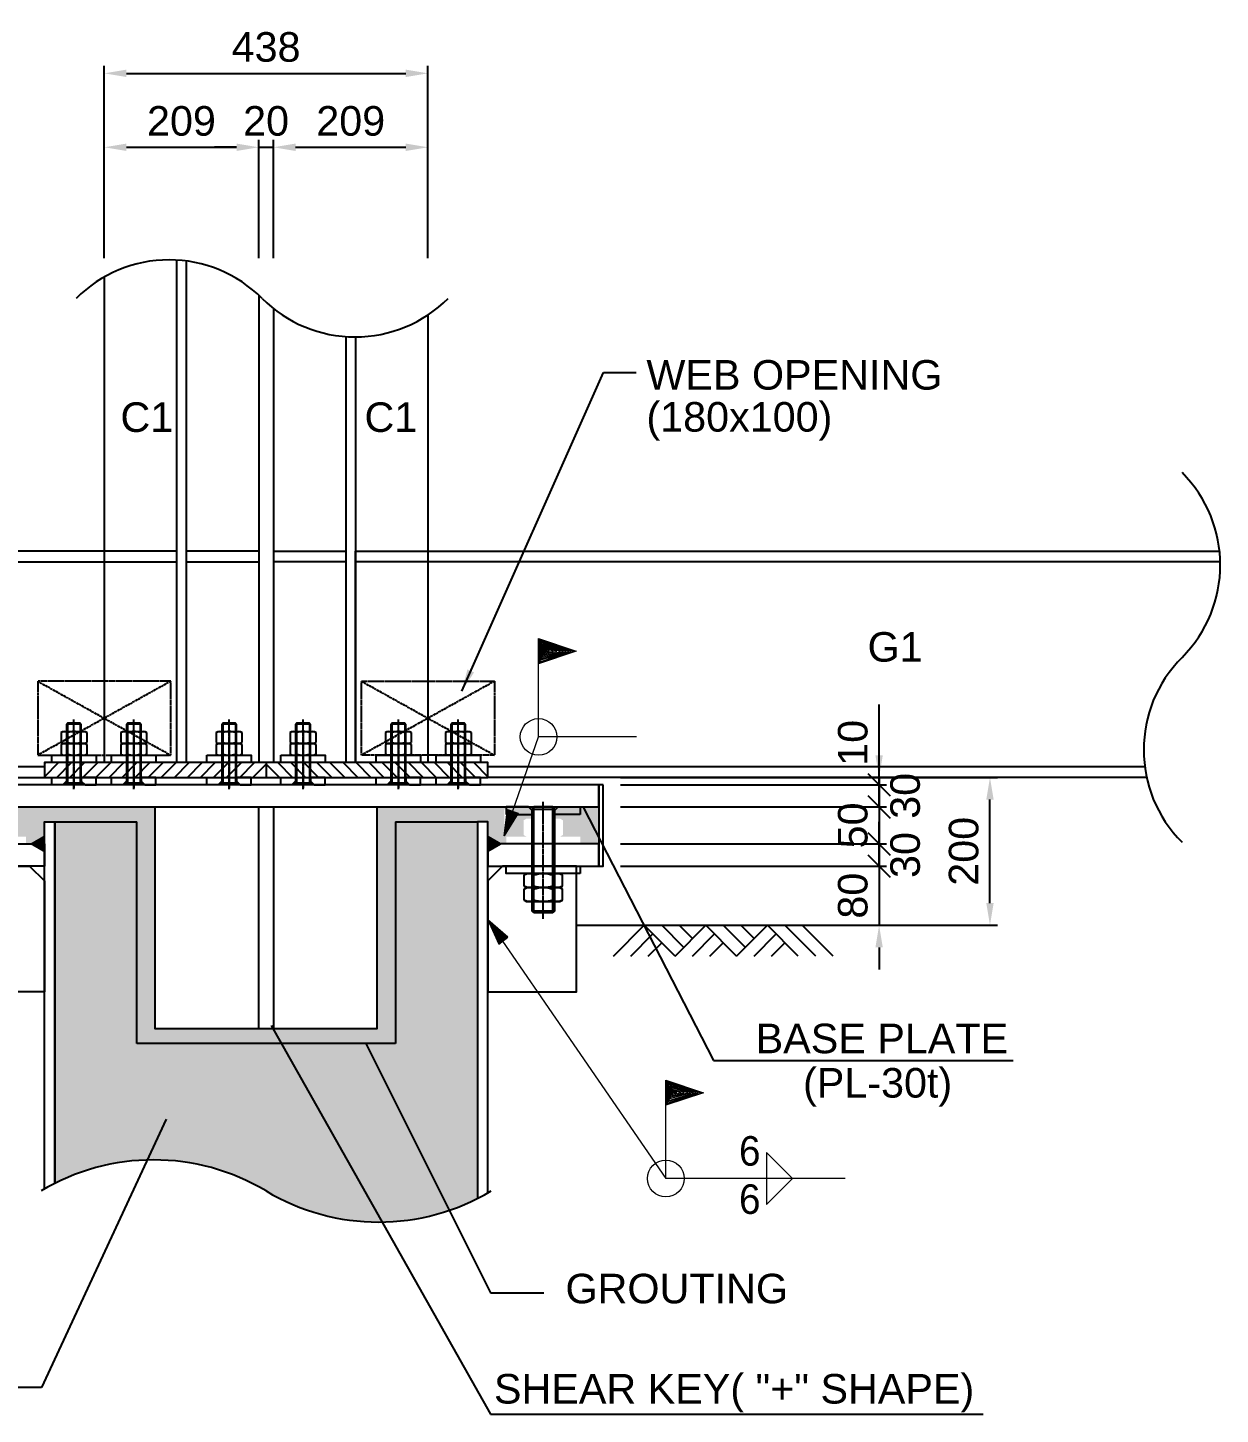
# Model space of a CAD drawing. Header units: millimetres. Extents: x 415966 to 487306, y -108951 to -17325.
# Drawn here: x 442004 to 443618, y -105105 to -103230 of the extents above; entities that cross this region are included whole.
import ezdxf
from ezdxf.enums import TextEntityAlignment as Align

# ---------------------------------------------------------------- set-up
doc = ezdxf.new("R2010")
doc.units = ezdxf.units.MM
doc.header["$LTSCALE"] = 2
doc.linetypes.add('CENTER', pattern=[2, 1.25, -0.25, 0.25, -0.25])
doc.linetypes.add('HIDDEN', pattern=[0.375, 0.25, -0.125])
doc.layers.get('Defpoints').update_dxf_attribs({"color": 250})
for name, color, linetype in [('C_CEN', 1, 'CENTER'), ('C_COLUMN-01', 2, 'Continuous'), ('C_GIRDER', 2, 'Continuous'), ('C_HAT', 253, 'Continuous'), ('C_TEXT_01', 2, 'Continuous'), ('CONC', 3, 'Continuous'), ('DIM', 1, 'Continuous'), ('DIM-SCALE', 7, 'Continuous'), ('PLATE', 2, 'Continuous'), ('나사산', 1, 'Continuous'), ('중심선', 1, 'CENTER')]:
    doc.layers.add(name, color=color, linetype=linetype)
for name, color, linetype, lineweight in [('Level 1', 7, 'Continuous', 0), ('Level 3', 7, 'Continuous', 0), ('Level 6', 7, 'Continuous', 0), ('Level 7', 7, 'Continuous', 0)]:
    doc.layers.add(name, color=color, linetype=linetype, lineweight=lineweight)
doc.styles.add('Arial', font='arial.ttf')
doc.styles.add('돋움', font='')
doc.styles.get('돋움').set_extended_font_data('Dotum')
doc.dimstyles.new('일반도면_0010', dxfattribs={"dimtxt": 40, "dimasz": 30, "dimexe": 10, "dimexo": 50, "dimgap": 15, "dimtad": 1, "dimdec": 0, "dimzin": 0, "dimdsep": 46, "dimtxsty": 'Arial', "dimcen": -50, "dimclrd": 7, "dimclre": 7, "dimclrt": 2, "dimadec": 8, "dimazin": 0, "dimtfac": 1, "dimtdec": 0, "dimtix": 1, "dimtmove": 2, "dimatfit": 3, "dimfxl": 1, "dimtolj": 1, "dimtzin": 0, "dimarcsym": 0})

# ---------------------------------------------------------------- blocks, each defined once
blk = doc.blocks.new('*D321')
at = {"layer": 'Defpoints', "color": 0}
for p in [(442316.7549759315, -103391.3499278859), (442107.7549759316, -103591.3499278868), (442316.7549759315, -103591.3499278868)]:
    blk.add_point(p, dxfattribs=at)
at = {"layer": 'DIM-SCALE', "color": 7, "lineweight": -2}
for p, q in [((442107.7549759316, -103541.3499278868), (442107.7549759316, -103381.3499278859)), ((442316.7549759315, -103541.3499278868), (442316.7549759315, -103381.3499278859)), ((442137.7549759316, -103391.3499278859), (442286.7549759315, -103391.3499278859))]:
    blk.add_line(p, q, dxfattribs=at)
at = {"layer": 'DIM-SCALE', "color": 7}
for points in [[(442137.7549759316, -103386.3499278859), (442137.7549759316, -103396.3499278859), (442107.7549759316, -103391.3499278859)], [(442286.7549759315, -103386.3499278859), (442286.7549759315, -103396.3499278859), (442316.7549759315, -103391.3499278859)]]:
    blk.add_solid(points, dxfattribs=at)
at = {"layer": 'DIM-SCALE', "color": 2, "insert": (442212.2549759315, -103355.927008377), "char_height": 40, "attachment_point": 5, "style": 'Arial'}
blk.add_mtext('\\A1;209', dxfattribs=at)
blk = doc.blocks.new('*D322')
at = {"layer": 'Defpoints', "color": 0}
for p in [(442336.7549759315, -103391.3499278859), (442316.7549759315, -103591.3499278868), (442336.7549759315, -103591.3499278868)]:
    blk.add_point(p, dxfattribs=at)
at = {"layer": 'DIM-SCALE', "color": 7, "lineweight": -2}
for p, q in [((442316.7549759315, -103541.3499278868), (442316.7549759315, -103381.3499278859)), ((442336.7549759315, -103541.3499278868), (442336.7549759315, -103381.3499278859)), ((442286.7549759315, -103391.3499278859), (442256.7549759315, -103391.3499278859)), ((442316.7549759315, -103391.3499278859), (442336.7549759315, -103391.3499278859)), ((442366.7549759315, -103391.3499278859), (442396.7549759315, -103391.3499278859))]:
    blk.add_line(p, q, dxfattribs=at)
at = {"layer": 'DIM-SCALE', "color": 7}
for points in [[(442286.7549759315, -103386.3499278859), (442286.7549759315, -103396.3499278859), (442316.7549759315, -103391.3499278859)], [(442366.7549759315, -103386.3499278859), (442366.7549759315, -103396.3499278859), (442336.7549759315, -103391.3499278859)]]:
    blk.add_solid(points, dxfattribs=at)
at = {"layer": 'DIM-SCALE', "color": 2, "insert": (442326.7549759315, -103355.927008377), "char_height": 40, "attachment_point": 5, "style": 'Arial'}
blk.add_mtext('\\A1;20', dxfattribs=at)
blk = doc.blocks.new('*D323')
at = {"layer": 'Defpoints', "color": 0}
for p in [(442545.7549759315, -103391.3499278859), (442336.7549759315, -103591.3499278868), (442545.7549759315, -103591.3499278868)]:
    blk.add_point(p, dxfattribs=at)
at = {"layer": 'DIM-SCALE', "color": 7, "lineweight": -2}
for p, q in [((442336.7549759315, -103541.3499278868), (442336.7549759315, -103381.3499278859)), ((442545.7549759315, -103541.3499278868), (442545.7549759315, -103381.3499278859)), ((442366.7549759315, -103391.3499278859), (442515.7549759315, -103391.3499278859))]:
    blk.add_line(p, q, dxfattribs=at)
at = {"layer": 'DIM-SCALE', "color": 7}
for points in [[(442366.7549759315, -103386.3499278859), (442366.7549759315, -103396.3499278859), (442336.7549759315, -103391.3499278859)], [(442515.7549759315, -103386.3499278859), (442515.7549759315, -103396.3499278859), (442545.7549759315, -103391.3499278859)]]:
    blk.add_solid(points, dxfattribs=at)
at = {"layer": 'DIM-SCALE', "color": 2, "insert": (442441.2549759315, -103355.927008377), "char_height": 40, "attachment_point": 5, "style": 'Arial'}
blk.add_mtext('\\A1;209', dxfattribs=at)
blk = doc.blocks.new('*D324')
at = {"layer": 'Defpoints', "color": 0}
for p in [(442545.7549759315, -103291.3499278859), (442107.7549759315, -103591.3499278868), (442545.7549759315, -103591.3499278868)]:
    blk.add_point(p, dxfattribs=at)
at = {"layer": 'DIM-SCALE', "color": 7, "lineweight": -2}
for p, q in [((442107.7549759315, -103541.3499278868), (442107.7549759315, -103281.3499278859)), ((442545.7549759315, -103541.3499278868), (442545.7549759315, -103281.3499278859)), ((442137.7549759315, -103291.3499278859), (442515.7549759315, -103291.3499278859))]:
    blk.add_line(p, q, dxfattribs=at)
at = {"layer": 'DIM-SCALE', "color": 7}
for points in [[(442137.7549759315, -103286.3499278859), (442137.7549759315, -103296.3499278859), (442107.7549759315, -103291.3499278859)], [(442515.7549759315, -103286.3499278859), (442515.7549759315, -103296.3499278859), (442545.7549759315, -103291.3499278859)]]:
    blk.add_solid(points, dxfattribs=at)
at = {"layer": 'DIM-SCALE', "color": 2, "insert": (442326.7549759315, -103255.9133658122), "char_height": 40, "attachment_point": 5, "style": 'Arial'}
blk.add_mtext('\\A1;438', dxfattribs=at)
blk = doc.blocks.new('A$C25214C55')
at = {"layer": 'DIM'}
for p, q in [((223.470387361871, -125.0000000000036), (348.470387361871, -3.637978807091713e-12)), ((294.1810654805304, -125.0000000000036), (419.1810654805304, -3.637978807091713e-12)), ((364.8917435991752, -125.0000000000036), (489.8917435991752, -3.637978807091713e-12)), ((544.1810654805304, -125.0000000000036), (454.5364045398455, -35.35533905932971)), ((614.8917435991752, -125.0000000000036), (489.8917435991752, -3.637978807091713e-12)), ((544.1810654805304, -54.28932188134786), (598.470387361871, -3.637978807091713e-12)), ((579.5364045398455, -89.64466094067757), (669.1810654805304, -3.637978807091713e-12)), ((614.8917435991752, -125.0000000000036), (739.8917435991752, -3.637978807091713e-12)), ((794.1810654805304, -125.0000000000036), (704.5364045398455, -35.35533905932971)), ((864.8917435991752, -125.0000000000036), (739.8917435991752, -3.637978807091713e-12)), ((794.1810654805304, -54.28932188134786), (848.470387361871, -3.637978807091713e-12)), ((829.5364045398455, -89.64466094067757), (919.1810654805304, -3.637978807091713e-12)), ((864.8917435991752, -125.0000000000036), (989.8917435991752, -3.637978807091713e-12)), ((1044.18106548053, -125.0000000000036), (954.5364045398455, -35.35533905932971)), ((1114.891743599175, -125.0000000000036), (989.8917435991752, -3.637978807091713e-12)), ((473.470387361871, -125.0000000000036), (419.1810654805304, -70.71067811865942)), ((723.470387361871, -125.0000000000036), (669.1810654805304, -70.71067811865942)), ((973.470387361871, -125.0000000000036), (919.1810654805304, -70.71067811865942))]:
    blk.add_line(p, q, dxfattribs=at)
blk = doc.blocks.new('_DatumFilled')
at = {"color": 0, "linetype": 'ByBlock'}
blk.add_solid([(0, 0.57735027), (-1, 0), (0, -0.57735027)], dxfattribs=at)
blk = doc.blocks.new('L6')
at = {"color": 2, "linetype": 'Continuous', "lineweight": 0, "flags": 128}
blk.add_lwpolyline([(0, 0), (-0.00516, 0.00113), (-0.00516, -0.00113), (0, 0), (-0.00502, 0.00092), (-0.00502, -0.00092), (-0.0005666666666666667, 0), (-0.004876666666666666, 0.0007066666666666666), (-0.00495, -0.0007066666666666666), (-0.00113, 0), (-0.004736666666666667, 0.0005666666666666667), (-0.004806666666666667, -0.0004933333333333334), (-0.00191, 0), (-0.004596666666666666, 0.0003533333333333333), (-0.004666666666666667, -0.0002833333333333334), (-0.002616666666666666, 7e-05), (-0.004453333333333333, 0.0002133333333333333), (-0.004596666666666666, -0.00014), (-0.003463333333333333, 0), (-0.004383333333333334, 7e-05)], dxfattribs=at)
blk = doc.blocks.new('_Oblique')
at = {"color": 0, "linetype": 'ByBlock', "lineweight": -2}
blk.add_line((-0.5, -0.5), (0.5, 0.5), dxfattribs=at)
blk = doc.blocks.new('*D314')
at = {"layer": 'Defpoints', "color": 0}
for p in [(442756.1435855032, -104253.5186991034), (443156.1419724618, -104253.5186991034), (442756.1435855032, -104283.5186991037)]:
    blk.add_point(p, dxfattribs=at)
at = {"layer": 'DIM-SCALE', "color": 7, "lineweight": -2}
for p, q in [((443156.1419724618, -104253.5186991034), (443156.1419724618, -104223.5186991034)), ((442806.1435855032, -104253.5186991034), (443166.1419724618, -104253.5186991034)), ((443156.1419724618, -104283.5186991037), (443156.1419724618, -104253.5186991034)), ((442806.1435855032, -104283.5186991037), (443166.1419724618, -104283.5186991037)), ((443156.1419724618, -104283.5186991037), (443156.1419724618, -104313.5186991037))]:
    blk.add_line(p, q, dxfattribs=at)
at = {"layer": 'DIM-SCALE', "color": 7, "lineweight": -2, "xscale": 30, "yscale": 30, "zscale": 30}
for p, rotation in [((443156.1419724618, -104253.5186991034), 270), ((443156.1419724618, -104283.5186991037), 90)]:
    blk.add_blockref('_Oblique', p, dxfattribs=dict(at, rotation=rotation))
at = {"layer": 'DIM-SCALE', "color": 2, "char_height": 40, "attachment_point": 5, "rotation": 90, "style": 'Arial'}
for s, insert in [('\\A1;30', (443191.5785345355, -104268.5186991035)), ('\\A1;', (443121.1419724618, -104268.5186991035))]:
    blk.add_mtext(s, dxfattribs=dict(at, insert=insert))
blk = doc.blocks.new('*D315')
at = {"layer": 'Defpoints', "color": 0}
for p in [(442756.1435855032, -104333.5186991037), (443156.1419724618, -104333.5186991037), (442756.1435855032, -104363.5186991039)]:
    blk.add_point(p, dxfattribs=at)
at = {"layer": 'DIM-SCALE', "color": 7, "lineweight": -2}
for p, q in [((443156.1419724618, -104333.5186991037), (443156.1419724618, -104303.5186991037)), ((442806.1435855032, -104333.5186991037), (443166.1419724618, -104333.5186991037)), ((443156.1419724618, -104363.5186991039), (443156.1419724618, -104333.5186991037)), ((442806.1435855032, -104363.5186991039), (443166.1419724618, -104363.5186991039)), ((443156.1419724618, -104363.5186991039), (443156.1419724618, -104393.5186991039))]:
    blk.add_line(p, q, dxfattribs=at)
at = {"layer": 'DIM-SCALE', "color": 7, "lineweight": -2, "xscale": 30, "yscale": 30, "zscale": 30}
for p, rotation in [((443156.1419724618, -104333.5186991037), 270), ((443156.1419724618, -104363.5186991039), 90)]:
    blk.add_blockref('_Oblique', p, dxfattribs=dict(at, rotation=rotation))
at = {"layer": 'DIM-SCALE', "color": 2, "char_height": 40, "attachment_point": 5, "rotation": 90, "style": 'Arial'}
for s, insert in [('\\A1;30', (443191.5785345355, -104348.5186991037)), ('\\A1;', (443121.1419724618, -104348.5186991037))]:
    blk.add_mtext(s, dxfattribs=dict(at, insert=insert))
blk = doc.blocks.new('*D316')
at = {"layer": 'Defpoints', "color": 0}
for p in [(442756.1435855032, -104363.5186991039), (442756.1435855032, -104443.5186991037), (443156.1419724618, -104443.5186991037)]:
    blk.add_point(p, dxfattribs=at)
at = {"layer": 'DIM-SCALE', "color": 7, "lineweight": -2}
for p, q in [((443156.1419724618, -104363.5186991039), (443156.1419724618, -104333.5186991039)), ((442806.1435855032, -104363.5186991039), (443166.1419724618, -104363.5186991039)), ((443156.1419724618, -104363.5186991039), (443156.1419724618, -104443.5186991037)), ((442806.1435855032, -104443.5186991037), (443166.1419724618, -104443.5186991037)), ((443156.1419724618, -104473.5186991037), (443156.1419724618, -104503.5186991037))]:
    blk.add_line(p, q, dxfattribs=at)
at = {"layer": 'DIM-SCALE', "color": 7}
blk.add_solid([(443151.1419724618, -104473.5186991037), (443161.1419724618, -104473.5186991037), (443156.1419724618, -104443.5186991037)], dxfattribs=at)
at = {"layer": 'DIM-SCALE', "color": 7, "lineweight": -2, "xscale": 30, "yscale": 30, "zscale": 30, "rotation": 270}
blk.add_blockref('_Oblique', (443156.1419724618, -104363.5186991039), dxfattribs=at)
at = {"layer": 'DIM-SCALE', "color": 2, "insert": (443120.7190529529, -104403.5186991037), "char_height": 40, "attachment_point": 5, "rotation": 90, "style": 'Arial'}
blk.add_mtext('\\A1;80', dxfattribs=at)
blk = doc.blocks.new('*D317')
at = {"layer": 'Defpoints', "color": 0}
for p in [(442756.1435855032, -104243.5186991034), (442756.1435855032, -104253.5186991034), (443156.1419724618, -104253.5186991034)]:
    blk.add_point(p, dxfattribs=at)
at = {"layer": 'DIM-SCALE', "color": 7, "lineweight": -2}
for p, q in [((443156.1419724618, -104213.5186991034), (443156.1419724618, -104183.5186991034)), ((442806.1435855032, -104243.5186991034), (443166.1419724618, -104243.5186991034)), ((443156.1419724618, -104243.5186991034), (443156.1419724618, -104253.5186991034)), ((442806.1435855032, -104253.5186991034), (443166.1419724618, -104253.5186991034)), ((443156.1419724618, -104253.5186991034), (443156.1419724618, -104283.5186991034))]:
    blk.add_line(p, q, dxfattribs=at)
at = {"layer": 'DIM-SCALE', "color": 7}
blk.add_solid([(443151.1419724618, -104213.5186991034), (443161.1419724618, -104213.5186991034), (443156.1419724618, -104243.5186991034)], dxfattribs=at)
at = {"layer": 'DIM-SCALE', "color": 7, "lineweight": -2, "xscale": 30, "yscale": 30, "zscale": 30, "rotation": 90}
blk.add_blockref('_Oblique', (443156.1419724618, -104253.5186991034), dxfattribs=at)
at = {"layer": 'DIM-SCALE', "color": 2, "insert": (443120.7190529518, -104196.8201997854), "char_height": 40, "attachment_point": 5, "rotation": 90, "style": 'Arial'}
blk.add_mtext('\\A1;10', dxfattribs=at)
blk = doc.blocks.new('*D318')
at = {"layer": 'Defpoints', "color": 0}
for p in [(442756.1435855032, -104283.5186991037), (442756.1435855032, -104333.5186991032), (443156.1419724618, -104333.5186991032)]:
    blk.add_point(p, dxfattribs=at)
at = {"layer": 'DIM-SCALE', "color": 7, "lineweight": -2}
for p, q in [((443156.1419724618, -104283.5186991037), (443156.1419724618, -104253.5186991037)), ((442806.1435855032, -104283.5186991037), (443166.1419724618, -104283.5186991037)), ((443156.1419724618, -104283.5186991037), (443156.1419724618, -104333.5186991032)), ((442806.1435855032, -104333.5186991032), (443166.1419724618, -104333.5186991032)), ((443156.1419724618, -104333.5186991032), (443156.1419724618, -104363.5186991032))]:
    blk.add_line(p, q, dxfattribs=at)
at = {"layer": 'DIM-SCALE', "color": 7, "lineweight": -2, "xscale": 30, "yscale": 30, "zscale": 30}
for p, rotation in [((443156.1419724618, -104283.5186991037), 270), ((443156.1419724618, -104333.5186991032), 90)]:
    blk.add_blockref('_Oblique', p, dxfattribs=dict(at, rotation=rotation))
at = {"layer": 'DIM-SCALE', "color": 2, "insert": (443120.7190529529, -104308.5186991034), "char_height": 40, "attachment_point": 5, "rotation": 90, "style": 'Arial'}
blk.add_mtext('\\A1;50', dxfattribs=at)
blk = doc.blocks.new('*D319')
at = {"layer": 'Defpoints', "color": 0}
for p in [(442776.7549759315, -104243.5186991034), (443306.1419724628, -104243.5186991034), (442806.1435855032, -104443.5186991037)]:
    blk.add_point(p, dxfattribs=at)
at = {"layer": 'DIM-SCALE', "color": 7, "lineweight": -2}
for p, q in [((442826.7549759315, -104243.5186991034), (443316.1419724628, -104243.5186991034)), ((443306.1419724628, -104413.5186991037), (443306.1419724628, -104273.5186991034)), ((442856.1435855032, -104443.5186991037), (443316.1419724628, -104443.5186991037))]:
    blk.add_line(p, q, dxfattribs=at)
at = {"layer": 'DIM-SCALE', "color": 7}
for points in [[(443301.1419724628, -104273.5186991034), (443311.1419724628, -104273.5186991034), (443306.1419724628, -104243.5186991034)], [(443301.1419724628, -104413.5186991037), (443311.1419724628, -104413.5186991037), (443306.1419724628, -104443.5186991037)]]:
    blk.add_solid(points, dxfattribs=at)
at = {"layer": 'DIM-SCALE', "color": 2, "insert": (443270.7190529539, -104343.5186991035), "char_height": 40, "attachment_point": 5, "rotation": 90, "style": 'Arial'}
blk.add_mtext('\\A1;200', dxfattribs=at)
blk = doc.blocks.new('BOLT1')
for p, q in [((-17.32079999998678, -17.69070000000647), (-15, -16.35000000000582)), ((-17.32079999998678, -17.69070000000647), (-17.32079999998678, -31.00930000000517)), ((-15, -16.35000000000582), (15, -16.35000000000582)), ((-8.646835000021383, -5), (-10, -6.353165000036824)), ((10, -6.353165000036824), (-10, -6.353165000036824)), ((-10, -6.353165000036824), (-10, -85.996834999969)), ((-8.661000000080094, -17.69070000000647), (-8.661000000080094, -31.00930000000517)), ((8.646835000021383, -5), (-8.646835000021383, -5)), ((10, -6.353165000036824), (8.646835000021383, -5)), ((8.660999999963678, -17.69070000000647), (8.660999999963678, -31.00930000000517)), ((10, -85.996834999969), (10, -6.353165000036824)), ((15, -16.35000000000582), (17.32079999998678, -17.69070000000647)), ((17.32079999998678, -17.69070000000647), (17.32079999998678, -31.00930000000517)), ((-17.32079999998678, -31.00930000000517), (-15, -32.35000000000582)), ((-17.32079999998678, -33.69070000000647), (-15, -32.35000000000582)), ((-17.32079999998678, -33.69070000000647), (-17.32079999998678, -47.00930000000517)), ((-15, -32.35000000000582), (15, -32.35000000000582)), ((-15, -32.35000000000582), (15, -32.35000000000582)), ((-8.661000000080094, -33.69070000000647), (-8.661000000080094, -47.00930000000517)), ((8.660999999963678, -33.69070000000647), (8.660999999963678, -47.00930000000517)), ((15, -32.35000000000582), (17.32079999998678, -31.00930000000517)), ((15, -32.35000000000582), (17.32079999998678, -33.69070000000647)), ((17.32079999998678, -33.69070000000647), (17.32079999998678, -47.00930000000517)), ((-17.32079999998678, -47.00930000000517), (-15, -48.35000000000582)), ((-15, -48.35000000000582), (15, -48.35000000000582)), ((15, -48.35000000000582), (17.32079999998678, -47.00930000000517)), ((10, -85.996834999969), (-10, -85.996834999969)), ((-8.646835000021383, -88.35000000000582), (-10, -85.996834999969)), ((8.646835000021383, -88.35000000000582), (-8.646835000021383, -88.35000000000582)), ((10, -85.996834999969), (8.646835000021383, -88.35000000000582))]:
    blk.add_line(p, q)
at = {"color": 1}
for points in [[(-30.00000000279397, -48.35000000000582), (29.99999999720603, -48.35000000000582), (29.99999999720603, -58.35000000000582), (-30.00000000279397, -58.35000000000582)], [(-30.00000000279397, -78.35000000000582), (-10, -78.35000000000582), (-10, -83.35000000000582), (-15, -88.35000000000582), (-30.00000000279397, -88.35000000000582)], [(30.00000000279397, -78.35000000000582), (10, -78.35000000000582), (10, -83.35000000000582), (15, -88.35000000000582), (30.00000000279397, -88.35000000000582)]]:
    blk.add_lwpolyline(points, close=True, dxfattribs=at)
for centre, radius, start, end in [((-12.99090000009164, -24.01223230027244), 7.662232353148038, 55.59101350092298, 124.408986499077), ((0.2095393311465159, -46.34926821224508), 30, 90.40019389586004, 107.1985961775466), ((-0.2095393311465159, -46.34926821224508), 30, 72.80140382245344, 89.59980610413999), ((12.99089999997523, -24.01223230027244), 7.662232353147973, 55.59101350092298, 124.408986499077), ((-12.99090000009164, -24.6877676997392), 7.662232353148724, 235.591013500923, 304.408986499077), ((-12.99090000009164, -40.01223230027244), 7.662232353148038, 55.59101350092298, 124.408986499077), ((0.2095393311465159, -2.350731787766563), 30, 252.8014038224534, 269.59980610414), ((0.2095393311465159, -62.34926821224508), 30, 90.40019389586004, 107.1985961775466), ((-0.2095393311465159, -2.350731787766563), 30, 270.40019390253, 287.1985961775466), ((-0.2095393311465159, -62.34926821224508), 30, 72.80140382245344, 89.59980610413999), ((12.99089999997523, -24.6877676997392), 7.662232353148918, 235.591013500923, 304.408986499077), ((12.99089999997523, -40.01223230027244), 7.662232353147973, 55.59101350092298, 124.408986499077), ((-12.99090000009164, -40.6877676997392), 7.662232353148724, 235.591013500923, 304.408986499077), ((0.2095393311465159, -18.35073178776656), 30, 252.8014038224534, 269.59980610414), ((-0.2095393311465159, -18.35073178776656), 30, 270.40019390253, 287.1985961775466), ((12.99089999997523, -40.6877676997392), 7.662232353148918, 235.591013500923, 304.408986499077)]:
    blk.add_arc(centre, radius, start, end)
at = {"layer": '나사산'}
for p, q in [((-8.646835000021383, -5), (-8.646835000021383, -88.35000000000582)), ((8.646835000021383, -5), (8.646835000021383, -88.35000000000582))]:
    blk.add_line(p, q, dxfattribs=at)
at = {"layer": '중심선'}
for p, q in [((0, -94.38803037939942), (0, 0)), ((-2.793967723846436e-09, -17.35000000000582), (-2.793967723846436e-09, -92.996834999969))]:
    blk.add_line(p, q, dxfattribs=at)
blk = doc.blocks.new('BOLT2')
for p, q in [((-15.00000000419095, 147.9802525004052), (-12.97025250422303, 151.5100000004604)), ((-12.97025250422303, 151.5100000004604), (12.97025249584112, 151.5100000004604)), ((12.97025249584112, 151.5100000004604), (14.99999999580905, 147.9802525004052)), ((-15.00000000419095, 147.9802525004052), (-15.00000000419095, 10.50474750004651)), ((-15.00000000419095, 147.9802525004052), (14.99999999580905, 147.9802525004052)), ((14.99999999580905, 10.50474750004651), (14.99999999580905, 147.9802525004052)), ((-22.50000000419095, 61.50999999999476), (-25.98120000422932, 59.49894999999378)), ((-25.98120000422932, 44.50104999999894), (-25.98120000422932, 59.49894999999378)), ((22.49999999580905, 61.50999999999476), (-22.50000000419095, 61.50999999999476)), ((-12.99150000419468, 44.50104999999894), (-12.99150000419468, 59.49894999999378)), ((12.99149999592919, 44.50104999999894), (12.99149999592919, 59.49894999999378)), ((25.98119999584742, 59.49894999999378), (22.49999999580905, 61.50999999999476)), ((25.98119999584742, 44.50104999999894), (25.98119999584742, 59.49894999999378)), ((-22.50000000419095, 42.48999999999796), (-25.98120000422932, 44.50104999999894)), ((-22.50000000419095, 42.48999999999796), (-25.98120000422932, 40.47894999999698)), ((-25.98120000422932, 25.48105000000214), (-25.98120000422932, 40.47894999999698)), ((22.49999999580905, 42.48999999999796), (-22.50000000419095, 42.48999999999796)), ((22.49999999580905, 42.48999999999796), (-22.50000000419095, 42.48999999999796)), ((-12.99150000419468, 25.48105000000214), (-12.99150000419468, 40.47894999999698)), ((12.99149999592919, 25.48105000000214), (12.99149999592919, 40.47894999999698)), ((25.98119999584742, 44.50104999999894), (22.49999999580905, 42.48999999999796)), ((25.98119999584742, 40.47894999999698), (22.49999999580905, 42.48999999999796)), ((25.98119999584742, 25.48105000000214), (25.98119999584742, 40.47894999999698)), ((-22.50000000419095, 23.47000000000116), (-25.98120000422932, 25.48105000000214)), ((22.49999999580905, 23.47000000000116), (-22.50000000419095, 23.47000000000116)), ((25.98119999584742, 25.48105000000214), (22.49999999580905, 23.47000000000116)), ((-15.00000000419095, 10.50474750004651), (14.99999999580905, 10.50474750004651)), ((-15.00000000419095, 10.50474750004651), (-12.97025250422303, 8.474999999991269)), ((-12.97025250422303, 8.474999999991269), (12.97025249584112, 8.474999999991269)), ((12.97025249584112, 8.474999999991269), (14.99999999580905, 10.50474750004651))]:
    blk.add_line(p, q)
at = {"color": 1}
for points in [[(-50.00000000419095, 141.5100000004604), (-15.00000000419095, 141.5100000004604), (-15.00000000419095, 146.5100000004604), (-20.00000000419095, 151.5100000004604), (-50.00000000419095, 151.5100000004604)], [(50.00000000419095, 141.5100000004604), (15.00000000419095, 141.5100000004604), (15.00000000419095, 146.5100000004604), (20.00000000419095, 151.5100000004604), (50.00000000419095, 151.5100000004604)], [(-50.00000000419095, 61.50999999999476), (49.99999999580905, 61.50999999999476), (49.99999999580905, 71.50999999999476), (-50.00000000419095, 71.50999999999476)]]:
    blk.add_lwpolyline(points, close=True, dxfattribs=at)
for centre, radius, start, end in [((-19.48635000409558, 50.01665154959483), 11.49334852972338, 55.59101350092298, 124.408986499077), ((0.3143089925870299, 16.51109768163587), 45, 90.40019390252998, 107.1985961775466), ((-0.3143090009689331, 16.51109768163587), 45, 72.80140382245344, 89.59980610413999), ((19.48634999594651, 50.01665154959483), 11.49334852972309, 55.59101350092298, 124.408986499077), ((-19.48635000409558, 53.9833484503979), 11.49334852972196, 235.591013500923, 304.408986499077), ((-19.48635000409558, 30.99665154959803), 11.49334852972338, 55.59101350092298, 124.408986499077), ((0.3143089925870299, 87.48890231835685), 45, 252.8014038224534, 269.59980610414), ((0.3143089925870299, -2.508902318360924), 45, 90.40019390252998, 107.1985961775466), ((-0.3143090009689331, 87.48890231835685), 45, 270.40019389586, 287.1985961775466), ((-0.3143090009689331, -2.508902318360924), 45, 72.80140382245344, 89.59980610413999), ((19.48634999594651, 53.9833484503979), 11.49334852972206, 235.591013500923, 304.408986499077), ((19.48634999594651, 30.99665154959803), 11.49334852972309, 55.59101350092298, 124.408986499077), ((-19.48635000409558, 34.9633484504011), 11.49334852972196, 235.591013500923, 304.408986499077), ((0.3143089925870299, 68.46890231836005), 45, 252.8014038224534, 269.59980610414), ((-0.3143090009689331, 68.46890231836005), 45, 270.40019389586, 287.1985961775466), ((19.48634999594651, 34.9633484504011), 11.49334852972206, 235.591013500923, 304.408986499077)]:
    blk.add_arc(centre, radius, start, end)
at = {"layer": '나사산'}
for p, q in [((-12.97025250422303, 8.474999999991269), (-12.97025250422303, 151.5100000004604)), ((12.97025249584112, 8.474999999991269), (12.97025249584112, 151.5100000004604))]:
    blk.add_line(p, q, dxfattribs=at)
at = {"layer": '중심선'}
blk.add_line((0, 0), (0, 158.4802525004052), dxfattribs=at)

msp = doc.modelspace()

# ---------------------------------------------------------------- hatches: boundary and pattern name
h = msp.add_hatch(color=9)
edge = h.paths.add_edge_path()
edge.add_arc((442479.0049759314, -104548.24653147), 296.6943494444447, 239.1258303310084, 296.7950632267246)
edge.add_line((442612.7549759315, -104813.0832254763), (442612.7549759315, -104303.5186991037))
edge.add_line((442612.7549759315, -104303.5186991037), (442501.754975924, -104303.5186991037))
edge.add_line((442501.754975924, -104303.5186991037), (442501.754975924, -104603.5186991037))
edge.add_line((442501.754975924, -104603.5186991037), (442151.754975924, -104603.5186991037))
edge.add_line((442151.754975924, -104603.5186991037), (442151.754975924, -104303.5186991037))
edge.add_line((442151.754975924, -104303.5186991037), (442040.7549759315, -104303.5186991037))
edge.add_line((442040.7549759315, -104303.5186991037), (442040.7549759315, -104792.7131831908))
edge.add_arc((442174.5049759314, -105057.5498771973), 296.6943494444454, 59.125830331006625, 116.79506322666509, ccw=False)
at = {"layer": 'C_GIRDER'}
h = msp.add_hatch(dxfattribs=at)
h.set_pattern_fill('AR-CONC', color=256, scale=5, style=0)
h.set_pattern_definition([(49.99999999999999, (-128680.8390679321, -75785.40560858024), (35.86300913003767, -3.137606749129755), [3.75, -41.25]), (355, (-128680.8390679321, -75785.40560858024), (-6.937566680649999, 37.60960668500059), [3, -33]), (100.4513999999998, (-128677.8504839321, -75785.66707558025), (28.92546908570108, 34.47197710304768), [3.187009499999999, -35.05710559999998]), (46.18420000000001, (-128680.8390679321, -75775.40560858024), (53.36205243128222, -8.275950716450904), [5.625, -61.875]), (96.63559999999973, (-128676.3922306821, -75776.09527393024), (46.73313527743516, 48.70589354502209), [4.780514399999994, -52.58564999999996]), (351.1842, (-128680.8390679321, -75775.40560858024), (46.73309725668136, 48.70593004626623), [4.5, -49.5]), (21, (-128675.8390679321, -75777.90560858024), (29.84535260592308, -20.13094453326694), [3.75, -41.25]), (326.0000000000001, (-128675.8390679321, -75777.90560858024), (12.16576659607909, 36.25750225234265), [3, -33]), (71.4514, (-128673.3519562822, -75779.58318888023), (42.0111314290745, 16.12652483549762), [3.1870095, -35.0571056]), (37.50000000000001, (-128680.8390679321, -75785.40560858024), (0.6079927658645333, 16.64469269156557), [0, -32.59999999999999, 0, -33.5, 0, -33.125]), (7.499999999999999, (-128680.8390679321, -75785.40560858024), (13.15347687210743, 19.72058559411801), [0, -19.1, 0, -31.85, 0, -12.625]), (327.5, (-128691.9890679321, -75785.40560858024), (26.69112180862045, -1.12774358671899), [0, -12.5, 0, -39, 0, -51.75]), (317.5, (-128696.9890679321, -75785.40560858024), (29.15930846711931, 5.005249116615882), [0, -16.25, 0, -25.9, 0, -36.75])])
h.paths.add_polyline_path([(441936.7549759143, -104283.5186991037), (441876.7549759315, -104283.5186991037), (441876.7549759315, -104333.5186991041), (441901.7549759315, -104333.5186991041), (441901.7549759315, -104323.518699124), (441928.7549759507, -104323.518699124), (441926.755409525, -104322.3635721389, -0.03836757206835595), (441925.1964159159, -104321.4629591038), (441925.1964159159, -104301.5744391038, -0.03836757211836058), (441926.7554095271, -104300.6738260676), (441928.7549759161, -104299.518699104), (441936.7549759132, -104299.518699104)])
h.paths.add_polyline_path([(442026.7549759315, -104303.5186991037), (442040.7549759315, -104303.5186991037), (442176.754975924, -104303.5186991037), (442176.754975924, -104283.5186991037), (441966.7549759144, -104283.5186991037), (441966.7549759133, -104299.518699104), (441974.7549759161, -104299.518699104), (441976.7545423058, -104300.6738260682, -0.03836757208910301), (441978.3135359159, -104301.5744391038), (441978.3135359159, -104321.4629591038, -0.03836757203997456), (441976.7545423079, -104322.3635721383), (441974.7549758815, -104323.518699124), (442001.7549759315, -104323.518699124), (442001.7549759315, -104333.5186991041), (442026.7549759315, -104333.5186991041)])
h.paths.add_polyline_path([(442649.280714627, -104286.5497096891), (442660.5573997281, -104289.1272147158), (442662.5078075975, -104283.5186991037), (442476.754975924, -104283.5186991037), (442476.754975924, -104303.5186991037), (442612.7549759315, -104303.5186991037), (442626.7549759315, -104303.5186991037), (442626.7549759315, -104333.5186991041), (442651.7549759315, -104333.5186991041), (442651.7549759315, -104323.518699124), (442678.7549759814, -104323.518699124), (442676.755409555, -104322.3635721383, -0.03836757203983128), (442675.1964159471, -104321.4629591038), (442675.1964159471, -104301.5744391038, -0.03836757208895958), (442676.7554095571, -104300.6738260682), (442678.7549759469, -104299.518699104), (442686.7549759496, -104299.518699104), (442686.7549759486, -104283.5186991037), (442662.5078075975, -104283.5186991037), (442660.5573997281, -104289.1272147158), (442664.2744642891, -104289.9768218924), (442648.952855401, -104322.4967827185)])
h.paths.add_polyline_path([(442776.7549759315, -104283.5186991037), (442716.7549759487, -104283.5186991037), (442716.7549759498, -104299.518699104), (442724.7549759469, -104299.518699104), (442726.7545423359, -104300.6738260676, -0.03836757211821606), (442728.3135359471, -104301.5744391038), (442728.3135359471, -104321.4629591038, -0.03836757206821154), (442726.754542338, -104322.3635721389), (442724.7549759123, -104323.518699124), (442751.7549759315, -104323.518699124), (442751.7549759315, -104333.5186991041), (442776.7549759315, -104333.5186991041)])
h.paths.add_polyline_path([(442151.7549759242, -104603.5186991037), (442501.7549759242, -104603.5186991037), (442501.7549759242, -104303.5186991037), (442476.754975924, -104303.5186991037), (442476.754975924, -104583.5186991037), (442176.754975924, -104583.5186991037), (442176.754975924, -104303.5186991037), (442151.754975924, -104303.5186991037)])
at = {"layer": 'C_HAT'}
h = msp.add_hatch(dxfattribs=at)
h.set_pattern_fill('ANSI31', color=256, scale=100, style=0)
h.set_pattern_definition([(45, (-132348.3660516636, -82385.35378067254), (-8.838834764831843, 8.838834764831844), [])])
h.paths.add_polyline_path([(442326.754975924, -104223.5186991037), (442026.754975924, -104223.5186991037), (442026.754975924, -104243.5186991037), (442326.754975924, -104243.5186991037)])
h = msp.add_hatch(dxfattribs=at)
h.set_pattern_fill('ANSI31', color=256, scale=100, style=0)
h.set_pattern_definition([(135, (1017001.876003512, -82385.35378067254), (8.838834764831843, 8.838834764831844), [])])
h.paths.add_polyline_path([(442326.754975924, -104223.5186991037), (442626.754975924, -104223.5186991037), (442626.754975924, -104243.5186991037), (442326.754975924, -104243.5186991037)])

# ---------------------------------------------------------------- linework, layer by layer
at = {"color": 253}
msp.add_line((442746.7549759315, -104443.5186991037), (443093.8954280115, -104443.5186991037), dxfattribs=at)
at = {"color": 6}
for points in [[(441906.7549759315, -104363.5186991041), (442006.7549759315, -104363.5186991041), (442026.7549759315, -104383.5186991041), (442026.7549759315, -104533.5186991041), (441906.7549759315, -104533.5186991041)], [(442746.7549759315, -104363.5186991041), (442646.7549759315, -104363.5186991041), (442626.7549759315, -104383.5186991041), (442626.7549759315, -104533.5186991041), (442746.7549759315, -104533.5186991041)]]:
    msp.add_lwpolyline(points, close=True, dxfattribs=at)
at = {"layer": 'C_CEN'}
for p, q in [((442197.7549759314, -104113.5186991037), (442017.7549759314, -104213.5186991037)), ((442017.7549759314, -104113.5186991037), (442197.7549759314, -104213.5186991037)), ((442455.7549759167, -104113.5186991037), (442635.7549759167, -104213.5186991037)), ((442635.7549759167, -104113.5186991037), (442455.7549759167, -104213.5186991037))]:
    msp.add_line(p, q, dxfattribs=at)
for points in [[(442197.7549759314, -104113.5186991037), (442017.7549759314, -104113.5186991037), (442017.7549759314, -104213.5186991037), (442197.7549759314, -104213.5186991037)], [(442455.7549759167, -104113.5186991037), (442635.7549759167, -104113.5186991037), (442635.7549759167, -104213.5186991037), (442455.7549759167, -104213.5186991037)]]:
    msp.add_lwpolyline(points, close=True, dxfattribs=at)
at = {"layer": 'C_CEN', "linetype": 'Continuous'}
for centre, radius, start, end in [((442195.5121411141, -103721.5920290344), 177.9405235068278, 44.99999999941166, 135.0000000005883), ((442447.1580427522, -103469.9461273955), 177.9405235068278, 224.9999999994117, 315.0000000005883), ((443440.9621494784, -103956.285090899), 176.7766952966369, 315.0000000005883, 44.99999999941166), ((443690.9621494784, -104206.285090899), 176.7766952966369, 135.0000000005883, 224.9999999994117), ((442174.5049759315, -105057.5498771972), 296.6943494444494, 59.12583032955829, 120.8741696704417), ((442479.0049759313, -104548.24653147), 296.6943494444494, 239.1258303295583, 300.8741696704417)]:
    msp.add_arc(centre, radius, start, end, dxfattribs=at)
at = {"layer": 'C_COLUMN-01'}
for p, q in [((442107.7549759317, -103566.7969714097), (442107.7549759314, -104223.5186991037)), ((442316.7549759315, -103591.3499278868), (442316.7549759315, -104223.5186991037)), ((442336.7549759315, -103609.4953758437), (442336.7549759315, -104223.5186991037)), ((442545.7549759315, -103618.0726769182), (442545.7549759315, -104223.5186991037))]:
    msp.add_line(p, q, dxfattribs=at)
at = {"layer": 'C_GIRDER', "linetype": 'HIDDEN'}
for p, q in [((442205.7549759315, -103543.9465555745), (442205.7549759315, -104223.5186991037)), ((442218.7549759315, -103545.1760418463), (442218.7549759315, -104223.5186991037)), ((442434.7549759315, -103647.453856352), (442434.7549759315, -104223.5186991037)), ((442447.7549759315, -103647.8856496401), (442447.7549759315, -104223.5186991037)), ((441615.0901421957, -103952.1186991037), (442205.7549759315, -103952.1186991037)), ((442218.7549759315, -103952.1186991037), (442316.7549759315, -103952.1186991037)), ((442434.7549759315, -103952.1186991037), (442336.7549759315, -103952.1186991037)), ((443617.6897397959, -103952.1186991037), (442447.7549759315, -103952.1186991037)), ((441513.0407911649, -104228.9186991037), (442026.754975924, -104228.9186991037)), ((442626.7549759242, -104228.9186991037), (443515.640388765, -104228.9186991037))]:
    msp.add_line(p, q, dxfattribs=at)
at = {"layer": 'C_GIRDER'}
for p, q in [((442205.7549759315, -103937.5186991037), (441614.1403165101, -103937.5186991037)), ((442316.7549759315, -103937.5186991037), (442218.7549759315, -103937.5186991037)), ((442336.7549759315, -103937.5186991037), (442434.7549759316, -103937.5186991037)), ((442447.7549759315, -104223.5186991037), (442447.7549759315, -103937.5186991037)), ((442447.7549759315, -103937.5186991037), (443616.7399141103, -103937.5186991037)), ((442326.754975924, -104223.5186991037), (442326.754975924, -104243.5186991037)), ((442151.754975924, -104603.5186991037), (442151.754975924, -104303.5186991037)), ((442501.754975924, -104303.5186991037), (442501.754975924, -104603.5186991037)), ((442501.754975924, -104603.5186991037), (442151.754975924, -104603.5186991037))]:
    msp.add_line(p, q, dxfattribs=at)
for points in [[(442026.754975924, -104243.5186991037), (442626.754975924, -104243.5186991037), (442626.754975924, -104223.5186991037), (442026.754975924, -104223.5186991037)], [(442782.7549759315, -104253.5186991037), (442776.7549759315, -104253.5186991037), (442776.7549759315, -104363.5186991041), (442782.7549759315, -104363.5186991041)], [(442176.754975924, -104283.5186991037), (442476.754975924, -104283.5186991037), (442476.754975924, -104583.5186991037), (442176.754975924, -104583.5186991037)], [(442316.754975924, -104283.5186991037), (442336.754975924, -104283.5186991037), (442336.754975924, -104583.5186991037), (442316.754975924, -104583.5186991037)]]:
    msp.add_lwpolyline(points, close=True, dxfattribs=at)
for points in [[(441515.5515035623, -104243.5186991037), (442094.7549759335, -104243.5186991037)], [(443518.1511011624, -104243.5186991037), (442626.754975924, -104243.5186991037)]]:
    msp.add_lwpolyline(points, dxfattribs=at)
at = {"layer": 'CONC', "color": 8}
for points in [[(442040.7549759315, -104792.7131831908), (442040.7549759315, -104303.5186991037), (442151.754975924, -104303.5186991037)], [(442501.754975924, -104303.5186991037), (442612.7549759315, -104303.5186991037), (442612.7549759315, -104813.0832254764)]]:
    msp.add_lwpolyline(points, dxfattribs=at)
at = {"layer": 'DIM-SCALE'}
msp.add_line((443156.1419724607, -104243.5186991034), (443156.1419724607, -104145.1217004676), dxfattribs=at)
at = {"layer": 'Level 3', "color": 0, "linetype": 'Continuous', "lineweight": 0}
for p, q in [((442695.4329594272, -104188.8404366921), (442695.4329594272, -104055.8620966921)), ((442695.4329594272, -104089.8895966921), (442695.4329594272, -104055.8620966921)), ((442695.4329594272, -104055.8620966921), (442746.4742094273, -104072.8758466921)), ((442746.4742094273, -104072.8758466921), (442695.4329594272, -104089.8895966921)), ((442696.3403594274, -104057.3593066921), (442696.1588794274, -104088.6419216921)), ((442696.1588794274, -104088.6419216921), (442742.7992394273, -104073.2841766921)), ((442744.1603394273, -104073.1026966921), (442696.3403594274, -104057.3593066921)), ((442742.7992394273, -104073.2841766921), (442697.1343344273, -104058.9018866921)), ((442697.1343344273, -104058.9018866921), (442697.1343344273, -104087.0766566921)), ((442697.1343344273, -104087.0766566921), (442739.3057494273, -104072.8985316921)), ((442739.3057494273, -104072.8985316921), (442698.2912694273, -104060.0815066921)), ((442698.2912694273, -104060.0815066921), (442698.2912694273, -104084.7627866921)), ((442698.2912694273, -104084.7627866921), (442736.3793844272, -104073.1026966921)), ((442736.3793844272, -104073.1026966921), (442699.4482044274, -104061.4426066921)), ((442699.4482044274, -104061.4426066921), (442699.4482044274, -104083.1975216921)), ((442699.4482044274, -104083.1975216921), (442732.8858944273, -104073.2841766921)), ((442701.1949494273, -104063.3708316921), (442700.6278244273, -104080.8609666921)), ((442700.6278244273, -104080.8609666921), (442729.0067594274, -104073.1026966921)), ((442732.8858944273, -104073.2841766921), (442701.1949494273, -104063.3708316921)), ((442729.0067594274, -104073.1026966921), (442702.1704044273, -104064.7319316921)), ((442702.1704044273, -104064.7319316921), (442702.3745694273, -104078.5470966921)), ((442702.3745694273, -104078.5470966921), (442725.1049394273, -104073.1026966921)), ((442725.1049394273, -104073.1026966921), (442703.3500244273, -104066.4786766921)), ((442703.3500244273, -104066.4786766921), (442703.9171494272, -104076.7776666921)), ((442703.9171494272, -104076.7776666921), (442720.2503494272, -104072.8985316921)), ((442720.2503494272, -104072.8985316921), (442704.5069594273, -104068.4295866921)), ((442704.5069594273, -104068.4295866921), (442704.5069594273, -104075.0309216921)), ((442704.5069594273, -104075.0309216921), (442715.7814044274, -104072.7170516921)), ((442706.0722244274, -104069.7906866921), (442705.4824144273, -104073.1026966921)), ((442705.4824144273, -104073.1026966921), (442710.3370044272, -104072.7170516921)), ((442715.7814044274, -104072.7170516921), (442706.0722244274, -104069.7906866921)), ((442710.3370044272, -104072.7170516921), (442707.2291594272, -104071.5374316921))]:
    msp.add_line(p, q, dxfattribs=at)
at = {"layer": 'Level 3', "color": 7, "linetype": 'Continuous', "lineweight": 0}
for p, q in [((442648.9528554009, -104322.4967827185), (442695.4329594272, -104188.8404366921)), ((442827.9096557976, -104188.8404366921), (442695.4329594272, -104188.8404366921)), ((442626.7549759315, -104436.3582336355), (442867.6340543341, -104786.0030900819)), ((442867.6340543341, -104786.0030900819), (442867.6340543341, -104653.0142521307)), ((443110.0292776348, -104786.0030900819), (442867.6340543341, -104786.0030900819))]:
    msp.add_line(p, q, dxfattribs=at)
at = {"layer": 'Level 3', "color": 7, "linetype": 'Continuous', "lineweight": 0, "flags": 128}
msp.add_lwpolyline([(442867.6340543341, -104653.0142521307), (442918.6786891168, -104670.0291303916), (442867.6340543341, -104687.0440086525), (442867.6340543341, -104653.0142521307)], dxfattribs=at)
at = {"layer": 'Level 3', "color": 7, "linetype": 'Continuous', "lineweight": 13, "flags": 128}
msp.add_lwpolyline([(442916.3646402494, -104670.2560183583), (442868.5415020045, -104654.5115564162), (442868.3599916312, -104685.7962550812), (442915.003468744, -104670.4375287317), (442869.3355317407, -104656.0542382951), (442869.3355317407, -104684.2309104548), (442911.5097587444, -104670.0518452374), (442870.4925301252, -104657.2339515255), (442870.4925301252, -104681.9168615874), (442908.5831905142, -104670.2560183583), (442871.6495285097, -104658.5951751293), (442871.6495285097, -104680.351516961), (442905.0894805146, -104670.4375287317), (442873.3964356079, -104660.5234884041), (442872.8292417401, -104678.014805346), (442901.2100870206, -104670.2560183583), (442874.3719236189, -104661.8847120079), (442874.5760967399, -104675.7007564785), (442897.3079786811, -104670.2560183583), (442875.5516368495, -104663.6315670077), (442876.1187786188, -104673.9312387312), (442892.453097176, -104670.0518452374), (442876.708635234, -104665.5825951284), (442876.708635234, -104672.1843837315), (442887.983847067, -104669.870334864), (442878.2740319585, -104666.9437666339), (442877.6841753435, -104670.2560183583), (442882.5390568485, -104669.870334864), (442879.4310303433, -104668.6906216336)], dxfattribs=at)
at = {"layer": 'Level 3', "color": 7, "linetype": 'Continuous', "lineweight": 0}
for centre in [(442695.4329594272, -104188.8404366921), (442867.6340543341, -104786.0030900819)]:
    msp.add_circle(centre, 24.79931994765496, dxfattribs=at)
at = {"layer": 'Level 7', "color": 7, "linetype": 'Continuous', "lineweight": 0}
for p, q in [((443003.7530804211, -104750.9930525081), (443003.7530804211, -104786.0030900819)), ((443038.7631179949, -104786.0030900819), (443003.7530804211, -104750.9930525081)), ((443003.7530804211, -104821.0131276557), (443038.7631179949, -104786.0030900819)), ((443003.7530804211, -104786.0030900819), (443003.7530804211, -104821.0131276557))]:
    msp.add_line(p, q, dxfattribs=at)
at = {"layer": 'PLATE'}
for points in [[(442776.7549759315, -104283.5186991037), (442776.7549759315, -104253.5186991037), (441876.7549759315, -104253.5186991037), (441876.7549759315, -104283.5186991037)], [(442026.7549759315, -104333.5186991041), (442026.7549759315, -104363.5186991041), (441876.7549759315, -104363.5186991041), (441876.7549759315, -104333.5186991041)], [(442626.7549759315, -104333.5186991041), (442626.7549759315, -104363.5186991041), (442776.7549759315, -104363.5186991041), (442776.7549759315, -104333.5186991041)]]:
    msp.add_lwpolyline(points, close=True, dxfattribs=at)
for points in [[(442026.7549759315, -104800.261178471), (442026.7549759315, -104303.5186991037), (442040.7549759315, -104303.5186991037), (442040.7549759315, -104792.7131831908)], [(442626.7549759315, -104805.5352301962), (442626.7549759315, -104303.5186991037), (442612.7549759315, -104303.5186991037), (442612.7549759315, -104813.0832254764)]]:
    msp.add_lwpolyline(points, dxfattribs=at)

# ---------------------------------------------------------------- block references
for p in [(442066.7549759317, -104165.1686991037), (442147.754975929, -104165.1686991037), (442276.7549759318, -104165.1686991037), (442376.7549759318, -104165.1686991037), (442505.7549759339, -104165.1686991037), (442586.7549759339, -104165.1686991037)]:
    msp.add_blockref('BOLT1', p)
at = {"xscale": -1}
msp.add_blockref('BOLT2', (442701.7549759315, -104435.0286991041), dxfattribs=at)
at = {"color": 1, "yscale": 20, "zscale": 20}
for p, xscale in [((442026.7549759315, -104333.5186991041), 20), ((442626.7549759315, -104333.5186991041), -20)]:
    msp.add_blockref('_DatumFilled', p, dxfattribs=dict(at, xscale=xscale))
at = {"layer": 'CONC', "xscale": -0.333333333334546, "yscale": 0.333333333334546, "zscale": 0.333333333334546}
msp.add_blockref('A$C25214C55', (443168.3855571325, -104443.5186991037), dxfattribs=at)
at = {"layer": 'Level 3', "color": 7, "linetype": 'Continuous', "lineweight": 0, "xscale": -6805.951304349971, "yscale": -6805.951304349971, "zscale": 125.0358484779168, "rotation": 307.001074922109}
msp.add_blockref('L6', (442626.7549759315, -104436.3582336355), dxfattribs=at)
at = {"layer": 'Level 6', "color": 7, "linetype": 'Continuous', "lineweight": 0, "xscale": -6805.5, "yscale": 6805.499999999999, "zscale": 125, "rotation": 70.82445664706043}
msp.add_blockref('L6', (442648.952855401, -104322.4967827185), dxfattribs=at)

# ---------------------------------------------------------------- texts
at = {"layer": 'C_TEXT_01', "style": 'Arial'}
for s, p in [('WEB OPENING', (442841.3213694785, -103719.1488167818)), ('C1', (442129.6827384662, -103776.3508711631)), ('C1', (442459.8708695893, -103776.3508711631)), ('(180x100)', (442841.3213694785, -103775.9176466072)), ('G1', (443140.5254489998, -104087.0481267996))]:
    msp.add_text(s, height=40, dxfattribs=at).set_placement(p)
for s, p in [('BASE PLATE', (443159.9094948398, -104596.6290568258)), ('(PL-30t)', (443154.1335184043, -104656.6290568258))]:
    msp.add_text(s, height=40, dxfattribs=at).set_placement(p, align=Align.MIDDLE_CENTER)
for s, p in [('GROUTING', (443032.8840219623, -104934.873074394)), ('SHEAR KEY( "+" SHAPE)', (443284.8396016721, -105070.4161692934))]:
    msp.add_text(s, height=40, dxfattribs=at).set_placement(p, align=Align.MIDDLE_RIGHT)
at = {"layer": 'Level 1', "color": 2, "linetype": 'Continuous', "lineweight": 13, "style": '돋움'}
for p in [(442966.5886230799, -104768.6683918133), (442966.5886230799, -104833.9283409364)]:
    msp.add_text('6', height=40, dxfattribs=at).set_placement(p)

# ---------------------------------------------------------------- dimensions: what is measured, and where the dimension line sits
at = {"layer": 'DIM-SCALE'}
for base, p1, p2, picture, middle in [((442545.7549759315, -103291.3499278859), (442107.7549759315, -103591.3499278868), (442545.7549759315, -103591.3499278868), '*D324', (442326.7549759315, -103255.9133658122)), ((442316.7549759315, -103391.3499278859), (442107.7549759316, -103591.3499278868), (442316.7549759315, -103591.3499278868), '*D321', (442212.2549759315, -103355.927008377)), ((442336.7549759315, -103391.3499278859), (442316.7549759315, -103591.3499278868), (442336.7549759315, -103591.3499278868), '*D322', (442326.7549759315, -103355.927008377)), ((442545.7549759315, -103391.3499278859), (442336.7549759315, -103591.3499278868), (442545.7549759315, -103591.3499278868), '*D323', (442441.2549759315, -103355.927008377))]:
    dim = msp.add_linear_dim(base=base, p1=p1, p2=p2, dimstyle='일반도면_0010', dxfattribs=at)
    dim.commit()
    dim.dimension.update_dxf_attribs({"geometry": picture, "text_midpoint": middle})
dim = msp.add_linear_dim(base=(443156.1419724618, -104253.5186991034), p1=(442756.1435855032, -104243.5186991034), p2=(442756.1435855032, -104253.5186991034), angle=270, dimstyle='일반도면_0010', override={"dimgap": 15, "dimblk2": 'Oblique', "dimsah": 1}, dxfattribs=at)
dim.commit()
dim.dimension.update_dxf_attribs({"geometry": '*D317', "text_midpoint": (443120.7190529518, -104196.8201997854), "dimtype": 160})
for base, p1, p2, override, picture, middle in [((443156.1419724618, -104253.5186991034), (442756.1435855032, -104283.5186991037), (442756.1435855032, -104253.5186991034), {"dimblk1": 'Oblique', "dimblk2": 'Oblique', "dimsah": 1}, '*D314', (443156.1419724618, -104268.5186991035)), ((443156.1419724618, -104333.5186991037), (442756.1435855032, -104363.5186991039), (442756.1435855032, -104333.5186991037), {"dimgap": 15, "dimblk1": 'Oblique', "dimblk2": 'Oblique', "dimsah": 1}, '*D315', (443156.1419724618, -104348.5186991037))]:
    dim = msp.add_linear_dim(base=base, p1=p1, p2=p2, angle=90, text='\\X<>', dimstyle='일반도면_0010', override=override, dxfattribs=at)
    dim.commit()
    dim.dimension.update_dxf_attribs({"geometry": picture, "text_midpoint": middle})
dim = msp.add_linear_dim(base=(443306.1419724628, -104243.5186991034), p1=(442806.1435855032, -104443.5186991037), p2=(442776.7549759315, -104243.5186991034), angle=90, dimstyle='일반도면_0010', dxfattribs=at)
dim.commit()
dim.dimension.update_dxf_attribs({"geometry": '*D319', "text_midpoint": (443270.7190529539, -104343.5186991035)})
for base, p1, p2, override, picture, middle in [((443156.1419724618, -104333.5186991032), (442756.1435855032, -104283.5186991037), (442756.1435855032, -104333.5186991032), {"dimblk1": 'Oblique', "dimblk2": 'Oblique', "dimsah": 1}, '*D318', (443120.7190529529, -104308.5186991034)), ((443156.1419724618, -104443.5186991037), (442756.1435855032, -104363.5186991039), (442756.1435855032, -104443.5186991037), {"dimblk1": 'Oblique', "dimsah": 1}, '*D316', (443120.7190529529, -104403.5186991037))]:
    dim = msp.add_linear_dim(base=base, p1=p1, p2=p2, angle=270, dimstyle='일반도면_0010', override=override, dxfattribs=at)
    dim.commit()
    dim.dimension.update_dxf_attribs({"geometry": picture, "text_midpoint": middle})

# ---------------------------------------------------------------- leaders
for points in [[(442591.477552468, -104126.9839387941), (442783.0988356547, -103695.9367236234), (442827.5789489212, -103695.9367236234)], [(442755.8443035989, -104283.7194848461), (442931.8752793255, -104626.6290568258), (443337.7441547875, -104626.6290568258)], [(442333.4797393411, -104579.2174780808), (442630.2449356535, -105104.9031734178), (443296.7522859852, -105104.9031734178)], [(442461.5562400342, -104603.4640847392), (442630.2449356535, -104940.7784075386), (442702.742612366, -104940.7784075386)], [(442191.4034447049, -104705.7041633273), (442022.7147490856, -105068.8756618429), (441950.2170723731, -105068.8756618429)]]:
    msp.add_leader(points, dimstyle='일반도면_0010', dxfattribs=at)

doc.saveas('drawing.dxf')
